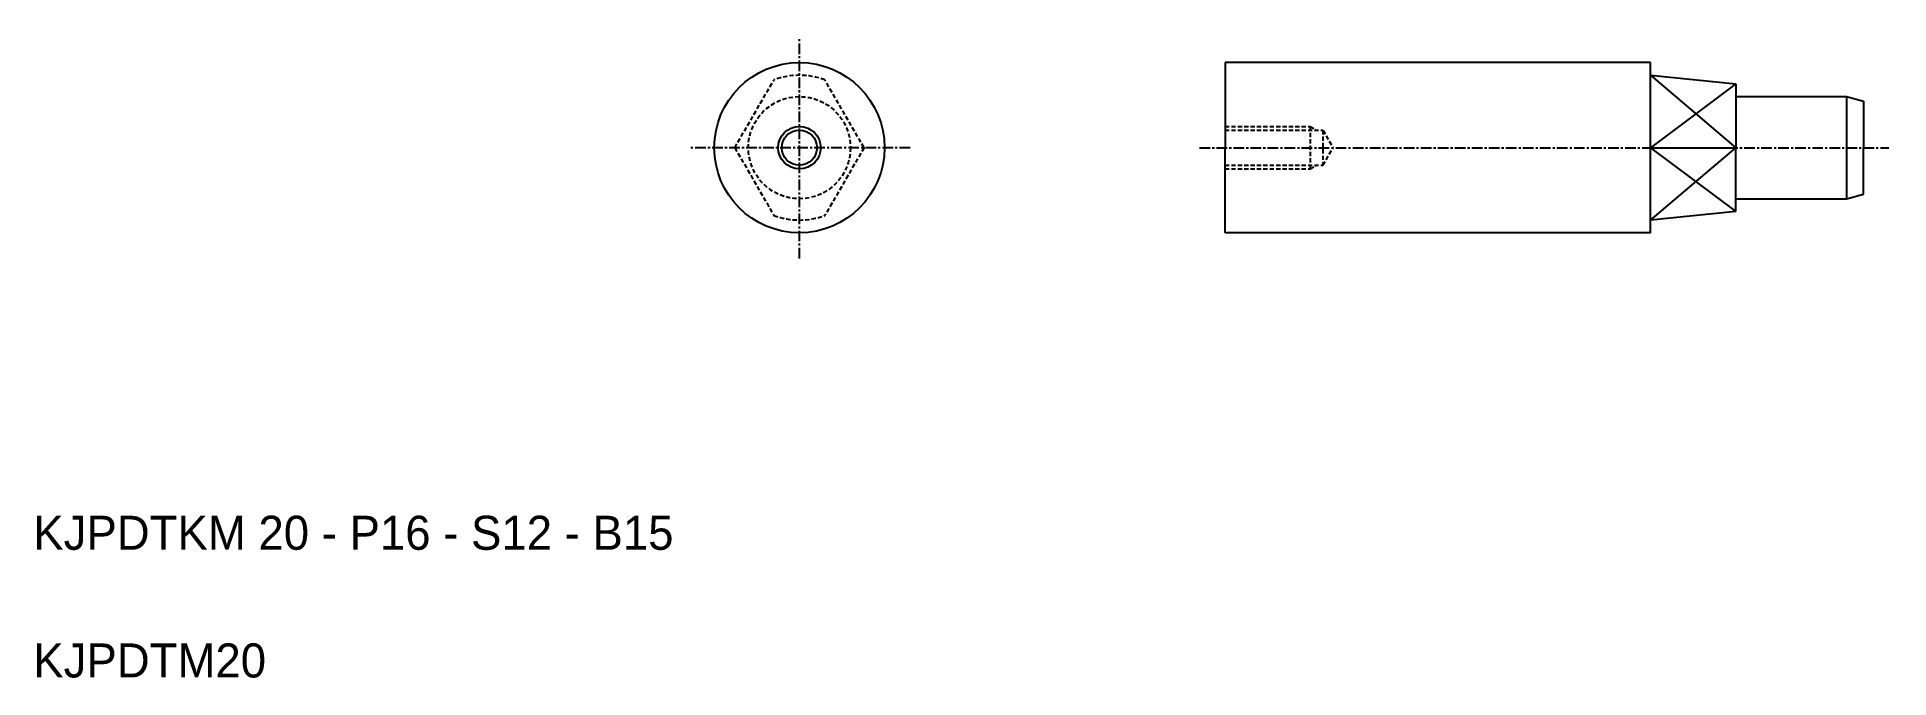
# Model space of a CAD drawing. Extents: x 10 to 228, y 10 to 85.
import ezdxf

# ---------------------------------------------------------------- set-up
doc = ezdxf.new("R2010")
doc.units = 0
doc.linetypes.add('CENTER', pattern=[2, 1.25, -0.25, 0.25, -0.25])
doc.linetypes.add('DASHED', pattern=[0.75, 0.5, -0.25])
doc.layers.get('0').update_dxf_attribs({"linetype": 'CONTINUOUS'})
doc.layers.add('CENTER', color=1, linetype='CENTER')

msp = doc.modelspace()

# ---------------------------------------------------------------- linework, layer by layer
at = {"color": 7, "linetype": 'CONTINUOUS'}
for p, q in [((200, 82.24), (150, 82.24)), ((150, 82.24), (150, 72.24)), ((200, 62.24), (200, 82.24)), ((200, 80.74), (210, 79.74)), ((210, 79.74), (210, 78.24)), ((210, 78.24), (210, 72.24)), ((210, 78.24), (223, 78.24)), ((223, 78.24), (225, 77.7)), ((223, 78.24), (223, 66.24)), ((225, 77.7), (225, 72.24)), ((150, 62.24), (150, 72.24)), ((210, 66.24), (210, 72.24)), ((225, 66.77), (225, 72.24)), ((210, 64.74), (210, 66.24)), ((210, 66.24), (223, 66.24)), ((223, 66.24), (225, 66.77)), ((210, 64.74), (200, 63.74)), ((200, 62.24), (150, 62.24))]:
    msp.add_line(p, q, dxfattribs=at)
at = {"color": 3, "linetype": 'CONTINUOUS'}
for p, q in [((200, 80.74), (210, 72.24)), ((210, 79.74), (200, 72.24)), ((200, 63.74), (210, 72.24)), ((200, 72.24), (210, 64.74)), ((200, 72.24), (210, 72.24))]:
    msp.add_line(p, q, dxfattribs=at)
at = {"color": 3, "linetype": 'DASHED'}
for p, q in [((92.41, 72.24), (97, 80.19)), ((107.59, 72.24), (103, 80.19)), ((150, 74.74), (160, 74.74)), ((150, 74.3), (161.5, 74.3)), ((160, 74.74), (160, 69.74)), ((160, 74.74), (160.66, 74.36)), ((161.5, 74.3), (161.5, 70.17)), ((161.5, 74.3), (162.69, 72.24)), ((92.41, 72.24), (97, 64.28)), ((107.59, 72.24), (103, 64.28)), ((161.5, 70.17), (162.69, 72.24)), ((150, 70.17), (161.5, 70.17)), ((150, 69.74), (160, 69.74)), ((160, 69.74), (160.66, 70.12))]:
    msp.add_line(p, q, dxfattribs=at)
at = {"color": 7, "linetype": 'CONTINUOUS'}
for radius in [10, 2.07]:
    msp.add_circle((100, 72.24), radius, dxfattribs=at)
at = {"color": 3, "linetype": 'DASHED'}
msp.add_circle((100, 72.24), 6, dxfattribs=at)
at = {"color": 3, "linetype": 'CONTINUOUS'}
msp.add_circle((100, 72.24), 2.5, dxfattribs=at)
at = {"color": 3, "linetype": 'DASHED'}
for start, end in [(69.3327, 110.6673), (249.3327, 290.6673)]:
    msp.add_arc((100, 72.24), 8.5, start, end, dxfattribs=at)
at = {"layer": 'CENTER', "color": 1, "linetype": 'CENTER'}
for p, q in [((100, 59.24), (100, 85.24)), ((113, 72.24), (87, 72.24))]:
    msp.add_line(p, q, dxfattribs=at)
at = {"layer": 'CENTER'}
msp.add_line((147, 72.24), (228, 72.24), dxfattribs=at)

# ---------------------------------------------------------------- texts
at = {"color": 7, "linetype": 'CONTINUOUS'}
for s, p in [('KJPDTKM 20 - P16 - S12 - B15', (10, 25)), ('KJPDTM20', (10, 10))]:
    msp.add_text(s, height=4, dxfattribs=at).set_placement(p)

doc.saveas('drawing.dxf')
